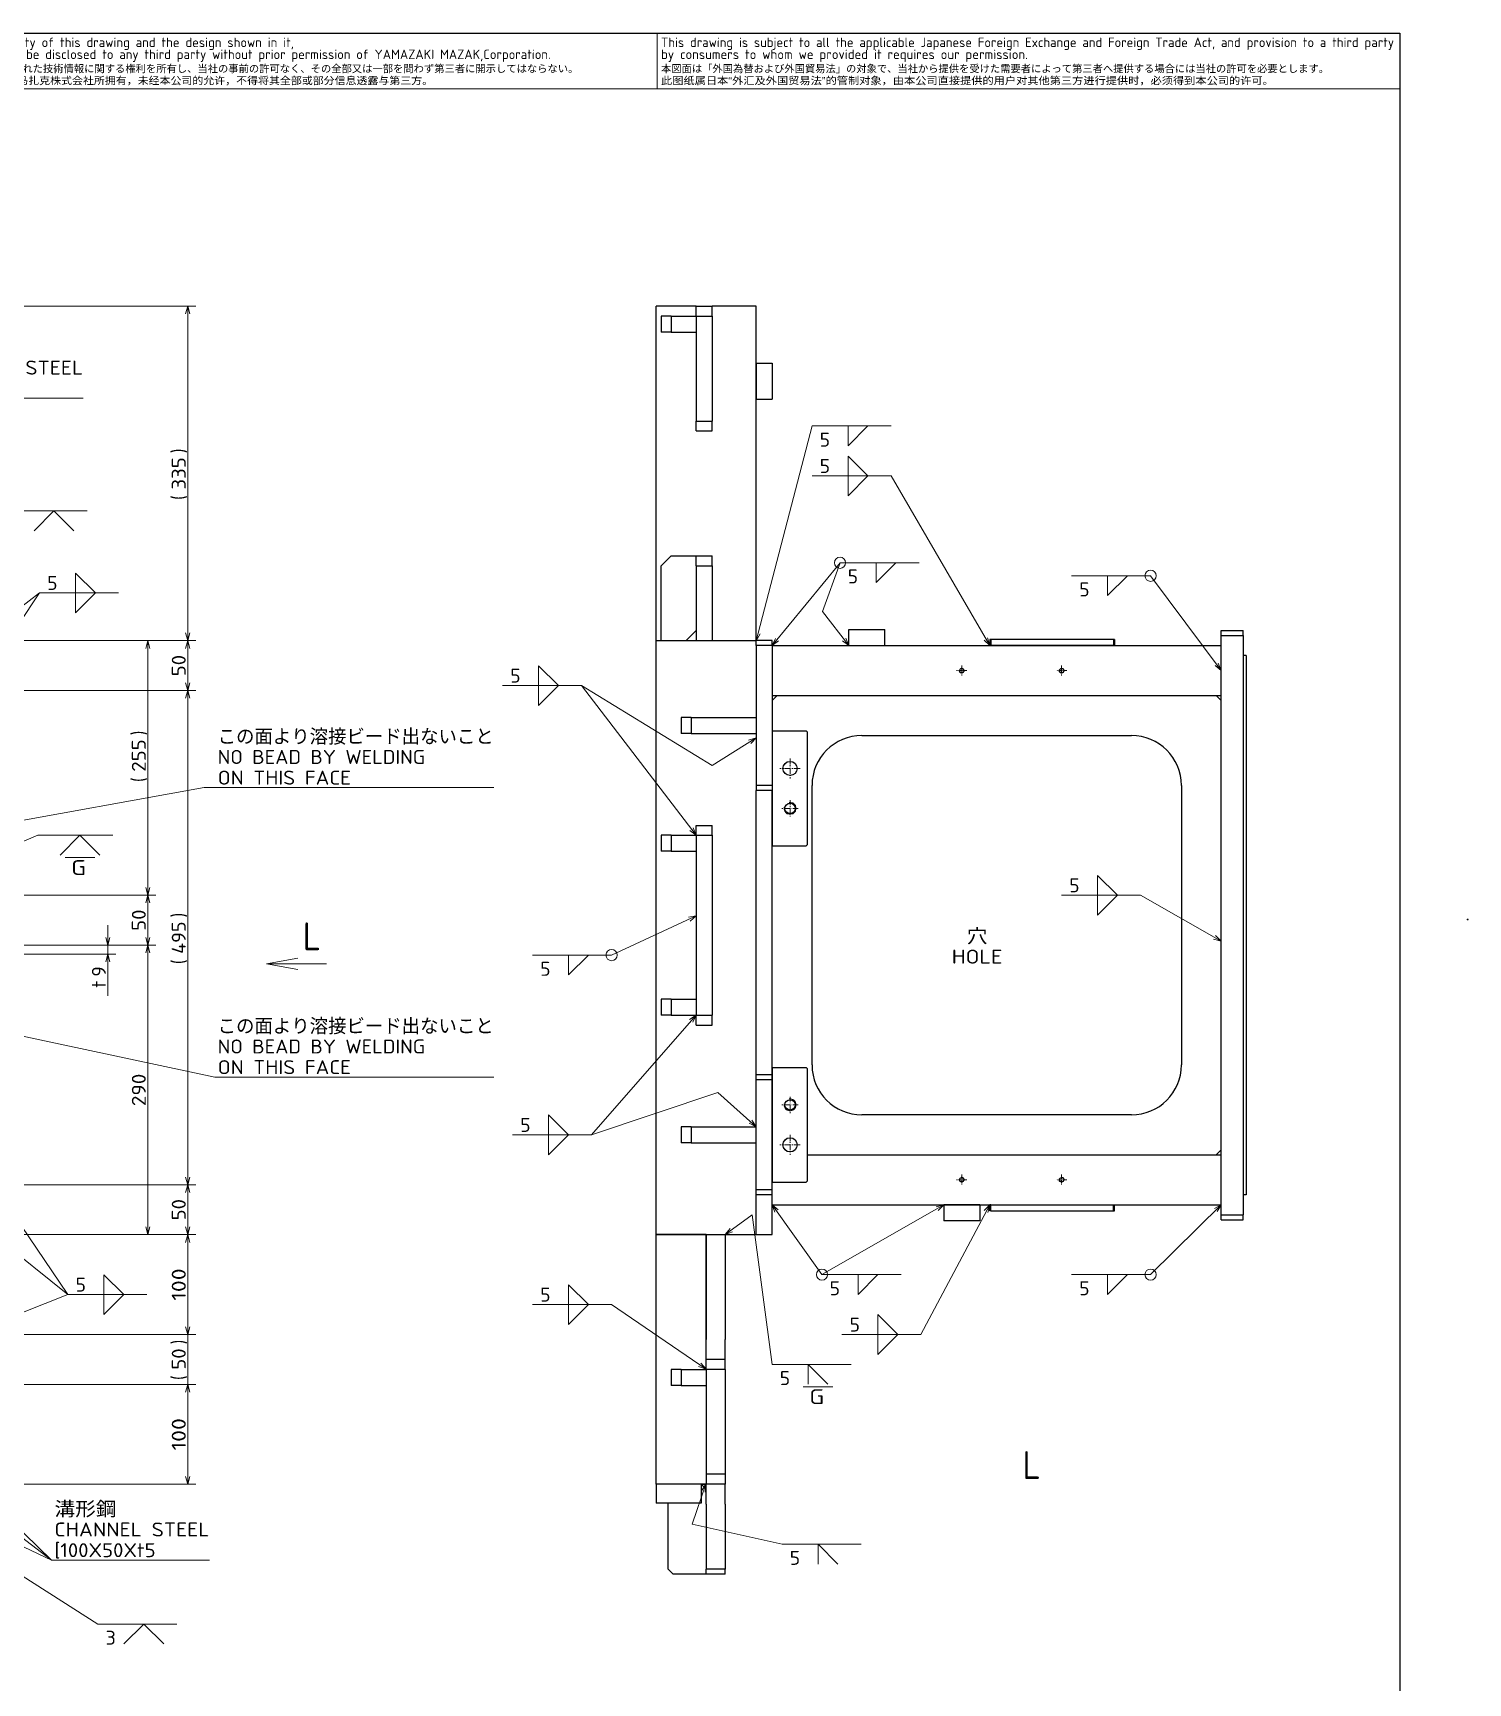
# Model space of a CAD drawing. Extents: x 0 to 1248, y -10 to 833.
# Drawn here: x 821.7 to 1181.1, y 402.8 to 816 of the extents above; entities that cross this region are included whole.
import ezdxf
from ezdxf.enums import TextEntityAlignment as Align

# ---------------------------------------------------------------- set-up
doc = ezdxf.new("R2010")
doc.units = 0
doc.linetypes.add('DASHDOT', pattern=[18.5, 12, -3, 0.5, -3])
doc.layers.get('0').update_dxf_attribs({"lineweight": 13})
doc.styles.get("Standard").update_dxf_attribs({"font": 'isocp.shx'})
doc.dimstyles.get("Standard").update_dxf_attribs({"dimtxt": 2.5, "dimasz": 2.5, "dimexe": 1.25, "dimexo": 0.625, "dimtad": 1, "dimcen": 2.5, "dimadec": 0, "dimazin": 0, "dimtfac": 1, "dimtmove": 0, "dimatfit": 0, "dimfxl": 1, "dimarcsym": 0})

# ---------------------------------------------------------------- blocks, each defined once
blk = doc.blocks.new('*D8')
at = {"color": 7, "lineweight": 13}
for p, q in [((723.704529, 747.589461), (862.454529, 747.589461)), ((860.454529, 663.839461), (860.454529, 747.589461)), ((809.954529, 663.839461), (862.454529, 663.839461))]:
    blk.add_line(p, q, dxfattribs=at)
for points in [[(860.972168, 745.657607), (860.454529, 747.589461), (859.93689, 745.657607)], [(859.93689, 665.771316), (860.454529, 663.839461), (860.972168, 665.771316)]]:
    blk.add_lwpolyline(points, dxfattribs=at)
for s, p in [(')', (859.954529, 710.773856)), ('(', (859.954529, 699.077033))]:
    blk.add_text(s, height=3.5, rotation=90.000003, dxfattribs=at).set_placement(p)
at = {"color": 7, "lineweight": 13, "width": 0.854609}
blk.add_text('335', height=3.5, rotation=90, dxfattribs=at).set_placement((859.954529, 701.655066), (859.954529, 709.773856), align=Align.FIT)
blk = doc.blocks.new('*D9')
at = {"color": 7, "lineweight": 13}
for p, q in [((809.954529, 663.839461), (862.454529, 663.839461)), ((860.454529, 651.339461), (860.454529, 663.839461)), ((772.454529, 651.339461), (862.454529, 651.339461))]:
    blk.add_line(p, q, dxfattribs=at)
for points in [[(860.972168, 661.907607), (860.454529, 663.839461), (859.93689, 661.907607)], [(859.93689, 653.271312), (860.454529, 651.339461), (860.972168, 653.271312)]]:
    blk.add_lwpolyline(points, dxfattribs=at)
at = {"color": 7, "lineweight": 13, "width": 0.868247}
blk.add_text('50', height=3.5, rotation=90, dxfattribs=at).set_placement((859.954529, 654.912368), (859.954529, 660.266555), align=Align.FIT)
blk = doc.blocks.new('*D10')
at = {"color": 7, "lineweight": 13}
for p, q in [((772.454529, 651.339461), (862.454529, 651.339461)), ((860.454529, 527.589461), (860.454529, 651.339461)), ((772.454529, 527.589461), (862.454529, 527.589461))]:
    blk.add_line(p, q, dxfattribs=at)
for points in [[(860.972168, 649.407611), (860.454529, 651.339461), (859.93689, 649.407611)], [(859.93689, 529.521312), (860.454529, 527.589461), (860.972168, 529.521312)]]:
    blk.add_lwpolyline(points, dxfattribs=at)
for s, p in [(')', (859.954529, 594.523854)), ('(', (859.954529, 582.827033))]:
    blk.add_text(s, height=3.5, rotation=90.000003, dxfattribs=at).set_placement(p)
at = {"color": 7, "lineweight": 13, "width": 0.854609}
blk.add_text('495', height=3.5, rotation=90, dxfattribs=at).set_placement((859.954529, 585.405068), (859.954529, 593.523854), align=Align.FIT)
blk = doc.blocks.new('*D11')
at = {"color": 7, "lineweight": 13}
for p, q in [((772.454529, 527.589461), (862.454529, 527.589461)), ((860.454529, 515.089461), (860.454529, 527.589461)), ((784.954529, 515.089461), (862.454529, 515.089461))]:
    blk.add_line(p, q, dxfattribs=at)
for points in [[(860.972168, 525.657607), (860.454529, 527.589461), (859.93689, 525.657607)], [(859.93689, 517.021316), (860.454529, 515.089461), (860.972168, 517.021316)]]:
    blk.add_lwpolyline(points, dxfattribs=at)
at = {"color": 7, "lineweight": 13, "width": 0.868247}
blk.add_text('50', height=3.5, rotation=90, dxfattribs=at).set_placement((859.954529, 518.662368), (859.954529, 524.016555), align=Align.FIT)
blk = doc.blocks.new('*D12')
at = {"color": 7, "lineweight": 13}
for p, q in [((784.954529, 515.089461), (862.454529, 515.089461)), ((860.454529, 490.089461), (860.454529, 515.089461)), ((759.954529, 490.089461), (862.454529, 490.089461))]:
    blk.add_line(p, q, dxfattribs=at)
for points in [[(860.972168, 513.157607), (860.454529, 515.089461), (859.93689, 513.157607)], [(859.93689, 492.021316), (860.454529, 490.089461), (860.972168, 492.021316)]]:
    blk.add_lwpolyline(points, dxfattribs=at)
at = {"color": 7, "lineweight": 13, "width": 0.854609}
blk.add_text('100', height=3.5, rotation=90, dxfattribs=at).set_placement((859.954529, 498.530066), (859.954529, 506.648856), align=Align.FIT)
blk = doc.blocks.new('*D13')
at = {"color": 7, "lineweight": 13}
for p, q in [((860.454529, 472.589461), (860.454529, 495.089461)), ((759.954529, 490.089461), (862.454529, 490.089461)), ((759.954529, 477.589461), (862.454529, 477.589461))]:
    blk.add_line(p, q, dxfattribs=at)
for points in [[(859.93689, 492.021316), (860.454529, 490.089461), (860.972168, 492.021316)], [(860.972168, 475.657607), (860.454529, 477.589461), (859.93689, 475.657607)]]:
    blk.add_lwpolyline(points, dxfattribs=at)
for s, p in [(')', (859.954529, 487.620254)), ('(', (859.954529, 478.688033))]:
    blk.add_text(s, height=3.5, rotation=90.000003, dxfattribs=at).set_placement(p)
at = {"color": 7, "lineweight": 13, "width": 0.868247}
blk.add_text('50', height=3.5, rotation=90, dxfattribs=at).set_placement((859.954529, 481.266067), (859.954529, 486.620254), align=Align.FIT)
blk = doc.blocks.new('*D14')
at = {"color": 7, "lineweight": 13}
for p, q in [((759.954529, 477.589461), (862.454529, 477.589461)), ((860.454529, 452.589461), (860.454529, 477.589461)), ((784.954529, 452.589461), (862.454529, 452.589461))]:
    blk.add_line(p, q, dxfattribs=at)
for points in [[(860.972168, 475.657607), (860.454529, 477.589461), (859.93689, 475.657607)], [(859.93689, 454.521316), (860.454529, 452.589461), (860.972168, 454.521316)]]:
    blk.add_lwpolyline(points, dxfattribs=at)
at = {"color": 7, "lineweight": 13, "width": 0.854609}
blk.add_text('100', height=3.5, rotation=90, dxfattribs=at).set_placement((859.954529, 461.030074), (859.954529, 469.148856), align=Align.FIT)
blk = doc.blocks.new('*D18')
at = {"color": 7, "lineweight": 13}
for p, q in [((784.954529, 663.839461), (852.454529, 663.839461)), ((850.454529, 600.089461), (850.454529, 663.839461)), ((772.454529, 600.089461), (852.454529, 600.089461))]:
    blk.add_line(p, q, dxfattribs=at)
for points in [[(850.972168, 661.907607), (850.454529, 663.839461), (849.93689, 661.907607)], [(849.93689, 602.021313), (850.454529, 600.089461), (850.972168, 602.021313)]]:
    blk.add_lwpolyline(points, dxfattribs=at)
for s, p in [(')', (849.954529, 640.130179)), ('(', (849.954529, 628.433356))]:
    blk.add_text(s, height=3.5, rotation=90.000003, dxfattribs=at).set_placement(p)
at = {"color": 7, "lineweight": 13, "width": 0.854609}
blk.add_text('255', height=3.5, rotation=90, dxfattribs=at).set_placement((849.954529, 631.01139), (849.954529, 639.130179), align=Align.FIT)
blk = doc.blocks.new('*D19')
at = {"color": 7, "lineweight": 13}
for p, q in [((772.454529, 600.089461), (852.454529, 600.089461)), ((850.454529, 587.589461), (850.454529, 600.089461)), ((772.454529, 587.589461), (852.454529, 587.589461))]:
    blk.add_line(p, q, dxfattribs=at)
for points in [[(850.972168, 598.157609), (850.454529, 600.089461), (849.93689, 598.157609)], [(849.93689, 589.521313), (850.454529, 587.589461), (850.972168, 589.521313)]]:
    blk.add_lwpolyline(points, dxfattribs=at)
at = {"color": 7, "lineweight": 13, "width": 0.868247}
blk.add_text('50', height=3.5, rotation=90, dxfattribs=at).set_placement((849.954529, 591.162366), (849.954529, 596.516557), align=Align.FIT)
blk = doc.blocks.new('*D20')
at = {"color": 7, "lineweight": 13}
for p, q in [((772.454529, 587.589461), (852.454529, 587.589461)), ((850.454529, 515.089461), (850.454529, 587.589461)), ((784.954529, 515.089461), (852.454529, 515.089461))]:
    blk.add_line(p, q, dxfattribs=at)
for points in [[(850.972168, 585.657609), (850.454529, 587.589461), (849.93689, 585.657609)], [(849.93689, 517.021316), (850.454529, 515.089461), (850.972168, 517.021316)]]:
    blk.add_lwpolyline(points, dxfattribs=at)
at = {"color": 7, "lineweight": 13, "width": 0.854609}
blk.add_text('290', height=3.5, rotation=90, dxfattribs=at).set_placement((849.954529, 547.280066), (849.954529, 555.398856), align=Align.FIT)
blk = doc.blocks.new('*D21')
at = {"color": 7, "lineweight": 13}
for p, q in [((840.454529, 574.885598), (840.454529, 592.589461)), ((772.454529, 587.589461), (842.454529, 587.589461)), ((772.454529, 585.339461), (842.454529, 585.339461))]:
    blk.add_line(p, q, dxfattribs=at)
for points in [[(839.93689, 589.521313), (840.454529, 587.589461), (840.972168, 589.521313)], [(840.972168, 583.40761), (840.454529, 585.339461), (839.93689, 583.40761)]]:
    blk.add_lwpolyline(points, dxfattribs=at)
for s, width, p, p2 in [('t', 1.092485, (839.954529, 576.885598), (839.954529, 578.706407)), ('9', 0.971098, (839.954529, 579.706407), (839.954529, 582.296002))]:
    blk.add_text(s, height=3.5, rotation=90, dxfattribs=dict(at, width=width)).set_placement(p, p2, align=Align.FIT)

msp = doc.modelspace()

# ---------------------------------------------------------------- linework, layer by layer
at = {"color": 7, "lineweight": 25}
for p, q in [((40, 816), (1164, 816)), ((1164, 816), (1164, 25)), ((987.8089, 747.5895), (977.8089, 747.5895)), ((977.8089, 663.8395), (977.8089, 747.5895)), ((979.0589, 745.0895), (979.0589, 741.0895)), ((981.5589, 745.0895), (979.0589, 745.0895)), ((981.5589, 745.0895), (987.8089, 745.0895)), ((981.5589, 745.0895), (981.5589, 741.0895)), ((987.8089, 747.5895), (991.8089, 747.5895)), ((987.8089, 745.0895), (987.8089, 747.5895)), ((987.8089, 745.0895), (987.8089, 741.0895)), ((987.8089, 745.0895), (991.8089, 745.0895)), ((987.8089, 745.0895), (987.8089, 718.8395)), ((1002.8089, 747.5895), (991.8089, 747.5895)), ((991.8089, 745.0895), (991.8089, 747.5895)), ((991.8089, 745.0895), (991.8089, 718.8395)), ((1002.8089, 663.8395), (1002.8089, 747.5895)), ((1002.8089, 733.3395), (1002.8089, 747.5895)), ((981.5589, 741.0895), (979.0589, 741.0895)), ((981.5589, 741.0895), (987.8089, 741.0895)), ((1002.8089, 733.3395), (1006.8089, 733.3395)), ((1002.8089, 733.3395), (1002.8089, 724.3395)), ((1006.8089, 733.3395), (1006.8089, 724.3395)), ((1002.8089, 663.8395), (1002.8089, 724.3395)), ((1002.8089, 724.3395), (1006.8089, 724.3395)), ((987.8089, 718.8395), (991.8089, 718.8395)), ((987.8089, 716.3395), (987.8089, 718.8395)), ((987.8089, 716.3395), (991.8089, 716.3395)), ((991.8089, 716.3395), (991.8089, 718.8395)), ((981.5589, 685.0895), (979.0589, 682.5895)), ((979.0589, 663.8395), (979.0589, 682.5895)), ((981.5589, 685.0895), (987.8089, 685.0895)), ((987.8089, 685.0895), (991.8089, 685.0895)), ((987.8089, 682.5895), (987.8089, 685.0895)), ((987.8089, 682.5895), (987.8089, 663.8395)), ((987.8089, 682.5895), (991.8089, 682.5895)), ((991.8089, 682.5895), (991.8089, 685.0895)), ((991.8089, 682.5895), (991.8089, 663.8395)), ((987.8089, 666.3395), (985.3089, 663.8395)), ((1026.0589, 666.5895), (1035.0589, 666.5895)), ((1026.0589, 662.5895), (1026.0589, 666.5895)), ((1035.0589, 662.5895), (1035.0589, 666.5895)), ((1119.3089, 666.3395), (1124.8089, 666.3395)), ((1119.3089, 665.0895), (1119.3089, 666.3395)), ((1124.8089, 665.0895), (1124.8089, 666.3395)), ((977.8089, 663.8395), (1002.8089, 663.8395)), ((977.8089, 663.8395), (1002.8089, 663.8395)), ((977.8089, 515.0895), (977.8089, 663.8395)), ((1006.8089, 663.8395), (1002.8089, 663.8395)), ((1002.8089, 662.5895), (1002.8089, 663.8395)), ((1006.8089, 662.5895), (1002.8089, 662.5895)), ((1002.8089, 662.5895), (1002.8089, 627.5895)), ((1006.8089, 662.5895), (1006.8089, 663.8395)), ((1006.8089, 662.5895), (1006.8089, 627.5895)), ((1006.8089, 662.5895), (1119.3089, 662.5895)), ((1061.5589, 664.0895), (1061.3089, 664.0895)), ((1061.3089, 664.0895), (1061.3089, 662.5895)), ((1061.5589, 662.5895), (1061.3089, 662.5895)), ((1061.5589, 664.0895), (1061.5589, 662.5895)), ((1092.3089, 664.0895), (1061.5589, 664.0895)), ((1092.3089, 662.5895), (1061.5589, 662.5895)), ((1092.5589, 664.0895), (1092.3089, 664.0895)), ((1092.3089, 664.0895), (1092.3089, 662.5895)), ((1092.5589, 662.5895), (1092.3089, 662.5895)), ((1092.5589, 664.0895), (1092.5589, 662.5895)), ((1119.3089, 665.0895), (1124.8089, 665.0895)), ((1119.3089, 520.0895), (1119.3089, 665.0895)), ((1124.8089, 665.0895), (1124.8089, 520.0895)), ((1125.5589, 660.0895), (1124.8089, 660.0895)), ((1125.5589, 660.0895), (1125.5589, 525.0895)), ((1006.8089, 650.0895), (1119.3089, 650.0895)), ((1006.8089, 648.8395), (1008.0589, 650.0895)), ((1008.0589, 650.0895), (1118.0589, 650.0895)), ((1118.0589, 650.0895), (1119.3089, 648.8395)), ((984.0589, 644.5895), (984.0589, 640.5895)), ((986.5589, 644.5895), (984.0589, 644.5895)), ((986.5589, 644.5895), (1002.8089, 644.5895)), ((986.5589, 644.5895), (986.5589, 640.5895)), ((986.5589, 640.5895), (984.0589, 640.5895)), ((986.5589, 640.5895), (1002.8089, 640.5895)), ((1006.8089, 641.2145), (1006.8089, 612.4645)), ((1006.8089, 641.2145), (1015.3089, 641.2145)), ((1015.3089, 641.2145), (1015.5589, 640.9645)), ((1015.5589, 640.9645), (1015.5589, 612.7145)), ((1029.3089, 640.0895), (1096.8089, 640.0895)), ((1006.8089, 627.5895), (1002.8089, 627.5895)), ((1002.8089, 627.5895), (1002.8089, 626.3395)), ((1002.8089, 621.3395), (1002.8089, 626.3395)), ((1006.8089, 626.3395), (1002.8089, 626.3395)), ((1006.8089, 627.5895), (1006.8089, 626.3395)), ((1006.8089, 621.3395), (1006.8089, 626.3395)), ((1016.8089, 557.5895), (1016.8089, 627.5895)), ((1109.3089, 627.5895), (1109.3089, 557.5895)), ((1002.8089, 560.0895), (1002.8089, 621.3395)), ((1002.8089, 560.0895), (1002.8089, 621.3395)), ((1006.8089, 560.0895), (1006.8089, 621.3395)), ((987.8089, 617.5895), (991.8089, 617.5895)), ((987.8089, 615.0895), (987.8089, 617.5895)), ((991.8089, 615.0895), (991.8089, 617.5895)), ((979.0589, 615.0895), (979.0589, 611.0895)), ((981.5589, 615.0895), (979.0589, 615.0895)), ((981.5589, 615.0895), (987.8089, 615.0895)), ((981.5589, 615.0895), (981.5589, 611.0895)), ((987.8089, 615.0895), (987.8089, 611.0895)), ((987.8089, 615.0895), (991.8089, 615.0895)), ((987.8089, 615.0895), (987.8089, 570.0895)), ((991.8089, 615.0895), (991.8089, 570.0895)), ((1006.8089, 612.4645), (1015.3089, 612.4645)), ((1015.5589, 612.7145), (1015.3089, 612.4645)), ((981.5589, 611.0895), (979.0589, 611.0895)), ((981.5589, 611.0895), (987.8089, 611.0895)), ((979.0589, 574.0895), (979.0589, 570.0895)), ((981.5589, 574.0895), (979.0589, 574.0895)), ((981.5589, 574.0895), (987.8089, 574.0895)), ((981.5589, 574.0895), (981.5589, 570.0895)), ((987.8089, 574.0895), (987.8089, 570.0895)), ((981.5589, 570.0895), (979.0589, 570.0895)), ((981.5589, 570.0895), (987.8089, 570.0895)), ((987.8089, 570.0895), (991.8089, 570.0895)), ((987.8089, 567.5895), (987.8089, 570.0895)), ((987.8089, 567.5895), (991.8089, 567.5895)), ((991.8089, 567.5895), (991.8089, 570.0895)), ((1002.8089, 555.0895), (1002.8089, 560.0895)), ((1006.8089, 555.0895), (1006.8089, 560.0895)), ((1006.8089, 555.0895), (1002.8089, 555.0895)), ((1002.8089, 553.8395), (1002.8089, 555.0895)), ((1006.8089, 553.8395), (1002.8089, 553.8395)), ((1002.8089, 526.3395), (1002.8089, 553.8395)), ((1006.8089, 556.9645), (1006.8089, 528.2145)), ((1006.8089, 556.9645), (1015.3089, 556.9645)), ((1006.8089, 553.8395), (1006.8089, 555.0895)), ((1006.8089, 526.3395), (1006.8089, 553.8395)), ((1015.3089, 556.9645), (1015.5589, 556.7145)), ((1015.5589, 556.7145), (1015.5589, 528.4645)), ((984.0589, 542.0895), (984.0589, 538.0895)), ((986.5589, 542.0895), (984.0589, 542.0895)), ((986.5589, 542.0895), (1002.8089, 542.0895)), ((986.5589, 542.0895), (986.5589, 538.0895)), ((1096.8089, 545.0895), (1029.3089, 545.0895)), ((986.5589, 538.0895), (984.0589, 538.0895)), ((986.5589, 538.0895), (1002.8089, 538.0895)), ((1015.5589, 535.0895), (1119.3089, 535.0895)), ((1119.3089, 536.3395), (1118.0589, 535.0895)), ((1006.8089, 526.3395), (1002.8089, 526.3395)), ((1002.8089, 525.0895), (1002.8089, 526.3395)), ((1002.8089, 520.0895), (1002.8089, 525.0895)), ((1006.8089, 525.0895), (1002.8089, 525.0895)), ((1006.8089, 528.2145), (1015.3089, 528.2145)), ((1006.8089, 525.0895), (1006.8089, 526.3395)), ((1006.8089, 520.0895), (1006.8089, 525.0895)), ((1015.5589, 528.4645), (1015.3089, 528.2145)), ((1125.5589, 525.0895), (1124.8089, 525.0895)), ((1006.8089, 522.5895), (1061.3089, 522.5895)), ((1049.8089, 522.5895), (1049.8089, 518.5895)), ((1058.8089, 522.5895), (1049.8089, 522.5895)), ((1058.8089, 522.5895), (1058.8089, 518.5895)), ((1061.3089, 521.0895), (1061.3089, 522.5895)), ((1061.5589, 522.5895), (1061.3089, 522.5895)), ((1061.5589, 521.0895), (1061.3089, 521.0895)), ((1061.5589, 521.0895), (1061.5589, 522.5895)), ((1061.5589, 522.5895), (1092.3089, 522.5895)), ((1061.5589, 521.0895), (1092.3089, 521.0895)), ((1092.3089, 521.0895), (1092.3089, 522.5895)), ((1092.3089, 522.5895), (1092.5589, 522.5895)), ((1092.3089, 521.0895), (1092.5589, 521.0895)), ((1092.5589, 522.5895), (1119.3089, 522.5895)), ((1092.5589, 521.0895), (1092.5589, 522.5895)), ((1002.8089, 515.0895), (1002.8089, 520.0895)), ((1002.8089, 515.0895), (1002.8089, 520.0895)), ((1006.8089, 515.0895), (1006.8089, 520.0895)), ((1058.8089, 518.5895), (1049.8089, 518.5895)), ((1119.3089, 520.0895), (1124.8089, 520.0895)), ((1119.3089, 518.8395), (1119.3089, 520.0895)), ((1119.3089, 518.8395), (1124.8089, 518.8395)), ((1124.8089, 518.8395), (1124.8089, 520.0895)), ((977.8089, 515.0895), (1002.8089, 515.0895)), ((977.8089, 515.0895), (1002.8089, 515.0895)), ((977.8089, 452.5895), (977.8089, 515.0895)), ((990.3089, 515.0895), (977.8089, 515.0895)), ((990.3089, 515.0895), (977.8089, 515.0895)), ((990.3089, 515.0895), (995.0589, 515.0895)), ((990.3089, 515.0895), (990.3089, 488.8395)), ((990.3089, 488.8395), (990.3089, 515.0895)), ((995.0589, 515.0895), (1002.8089, 515.0895)), ((995.0589, 515.0895), (995.0589, 488.8395)), ((1002.8089, 515.0895), (1006.8089, 515.0895)), ((990.3089, 483.8395), (990.3089, 488.8395)), ((995.0589, 483.8395), (995.0589, 488.8395)), ((995.0589, 483.8395), (990.3089, 483.8395)), ((990.3089, 481.3395), (990.3089, 483.8395)), ((995.0589, 481.3395), (995.0589, 483.8395)), ((981.5589, 481.3395), (981.5589, 477.3395)), ((984.0589, 481.3395), (981.5589, 481.3395)), ((984.0589, 481.3395), (990.3089, 481.3395)), ((984.0589, 481.3395), (984.0589, 477.3395)), ((990.3089, 481.3395), (990.3089, 455.0895)), ((995.0589, 481.3395), (990.3089, 481.3395)), ((990.3089, 481.3395), (990.3089, 477.3395)), ((995.0589, 481.3395), (995.0589, 455.0895)), ((984.0589, 477.3395), (981.5589, 477.3395)), ((984.0589, 477.3395), (990.3089, 477.3395)), ((990.3089, 455.0895), (990.3089, 452.5895)), ((995.0589, 455.0895), (990.3089, 455.0895)), ((995.0589, 455.0895), (995.0589, 452.5895)), ((990.3089, 452.5895), (977.8089, 452.5895)), ((990.3089, 452.5895), (977.8089, 452.5895)), ((989.0589, 452.5895), (977.8089, 452.5895)), ((977.8089, 452.5895), (977.8089, 447.8395)), ((990.3089, 452.5895), (989.0587, 452.5895)), ((989.0589, 452.5895), (990.3089, 452.5895)), ((989.0589, 452.5895), (990.3089, 451.3395)), ((989.0589, 452.5895), (989.0589, 447.8395)), ((990.3089, 447.5895), (990.3089, 452.5895)), ((995.0589, 452.5895), (990.3089, 452.5895)), ((995.0589, 447.5895), (995.0589, 452.5895)), ((989.0589, 447.8395), (977.8089, 447.8395)), ((980.8089, 431.3395), (980.8089, 447.8395)), ((990.3089, 447.5895), (990.3089, 431.3395)), ((995.0589, 447.5895), (995.0589, 431.3395)), ((980.8089, 431.3395), (982.0589, 430.0895)), ((990.3089, 430.0895), (982.0589, 430.0895)), ((995.0589, 431.3395), (990.3089, 431.3395)), ((990.3089, 430.0895), (990.3089, 431.3395)), ((995.0589, 430.0895), (990.3089, 430.0895)), ((995.0589, 430.0895), (995.0589, 431.3395))]:
    msp.add_line(p, q, dxfattribs=at)
at = {"color": 7, "lineweight": 13}
for p, q in [((978, 802), (978, 816)), ((1164, 802), (751, 802)), ((1002.8063, 663.8321), (1016.8089, 717.5895)), ((1016.8089, 717.5895), (1036.6021, 717.5895)), ((1016.8089, 705.0895), (1036.6021, 705.0895)), ((1061.3089, 662.5895), (1036.6021, 705.0895)), ((815.4545, 696.3395), (835.2477, 696.3395)), ((1006.8089, 662.5895), (1023.822, 683.339)), ((1023.822, 683.339), (1043.6152, 683.339)), ((991.8089, 677.5895), (991.8089, 679.8395)), ((1081.8089, 680.0895), (1101.6022, 680.0895)), ((1119.3089, 656.3395), (1101.6022, 680.0895)), ((782.9545, 644.5895), (823.3387, 675.7966)), ((782.9545, 615.0895), (823.3387, 675.7966)), ((823.3387, 675.7966), (843.1319, 675.7966)), ((991.8089, 677.5895), (991.8089, 672.5895)), ((991.8089, 672.5895), (991.8089, 677.5895)), ((991.8089, 670.3395), (991.8089, 672.5895)), ((939.3089, 652.5895), (959.1021, 652.5895)), ((987.8089, 615.0895), (959.1021, 652.5895)), ((770.4545, 592.8134), (822.9545, 615.0895)), ((822.9545, 615.0895), (841.7362, 615.0895)), ((1079.3089, 600.0895), (1099.1021, 600.0895)), ((1119.3089, 588.5586), (1099.1021, 600.0895)), ((987.8089, 594.9038), (966.6021, 585.0895)), ((880.1797, 582.9144), (880.1797, 582.9134)), ((880.1797, 582.9139), (895.1797, 582.9139)), ((946.8089, 585.0895), (966.6021, 585.0895)), ((782.9545, 570.0895), (830.4545, 500.0895)), ((987.8089, 570.0895), (961.6021, 540.0895)), ((782.9545, 538.0895), (830.4545, 500.0895)), ((941.8089, 540.0895), (961.6021, 540.0895)), ((1006.8089, 522.5895), (1019.3089, 505.0895)), ((1049.8154, 522.5895), (1019.3089, 505.0895)), ((1061.3089, 522.5895), (1044.1021, 490.0895)), ((1119.3089, 522.5895), (1101.6022, 505.0895)), ((1019.3089, 505.0895), (1039.1021, 505.0895)), ((1081.8089, 505.0895), (1101.6022, 505.0895)), ((782.9545, 481.3545), (830.4545, 500.0895)), ((830.4545, 500.0895), (850.2477, 500.0895)), ((946.8089, 497.5895), (966.6021, 497.5895)), ((990.2971, 481.375), (966.6021, 497.5895)), ((1024.3089, 490.0895), (1044.1021, 490.0895)), ((1006.8089, 482.5895), (1026.6021, 482.5895)), ((782.9545, 452.5895), (837.9545, 417.5895)), ((1009.3089, 437.5895), (1029.1021, 437.5895)), ((837.9545, 417.5895), (857.7477, 417.5895))]:
    msp.add_line(p, q, dxfattribs=at)
at = {"color": 7, "linetype": 'DASHDOT', "lineweight": 13, "ltscale": 0.064375}
for p, q in [((1054.3089, 657.627), (1054.3089, 655.052)), ((1079.3089, 657.627), (1079.3089, 655.052)), ((1055.5964, 656.3395), (1053.0214, 656.3395)), ((1080.5964, 656.3395), (1078.0214, 656.3395)), ((1054.3089, 530.127), (1054.3089, 527.552)), ((1079.3089, 530.127), (1079.3089, 527.552)), ((1055.5964, 528.8395), (1053.0214, 528.8395)), ((1080.5964, 528.8395), (1078.0214, 528.8395))]:
    msp.add_line(p, q, dxfattribs=at)
at = {"color": 7, "linetype": 'DASHDOT', "lineweight": 13, "ltscale": 0.12625}
for p, q in [((1011.3089, 634.3645), (1011.3089, 629.3145)), ((1013.8339, 631.8395), (1008.7839, 631.8395)), ((1013.8339, 537.5895), (1008.7839, 537.5895)), ((1011.3089, 540.1145), (1011.3089, 535.0645))]:
    msp.add_line(p, q, dxfattribs=at)
at = {"color": 7, "linetype": 'DASHDOT', "lineweight": 13, "ltscale": 0.101875}
for p, q in [((1013.3464, 621.8395), (1009.2714, 621.8395)), ((1011.3089, 623.877), (1011.3089, 619.802)), ((1011.3089, 549.627), (1011.3089, 545.552)), ((1013.3464, 547.5895), (1009.2714, 547.5895))]:
    msp.add_line(p, q, dxfattribs=at)
at = {"color": 7, "lineweight": 13}
for points in [[(670.4545, 702.5895), (794.7045, 724.5519), (834.258, 724.5519)], [(672.9545, 612.5895), (710.4545, 632.5895), (794.7045, 724.5519), (834.258, 724.5519)], [(700.4545, 595.0895), (794.7045, 724.5519), (834.258, 724.5519)], [(758.532, 655.4618), (794.7045, 724.5519), (834.258, 724.5519)], [(772.9545, 635.0895), (762.9545, 640.0895), (794.7045, 724.5519), (834.258, 724.5519)], [(821.989, 691.3674), (826.961, 696.3395), (831.9331, 691.3674)], [(1026.0589, 662.5895), (1019.4458, 671.1778), (1023.822, 683.339)], [(1002.7923, 665.832), (1002.8063, 663.8321), (1003.7941, 665.5711)], [(1007.6335, 664.4116), (1006.8089, 662.5895), (1008.4341, 663.7551)], [(1024.4702, 663.8043), (1026.0589, 662.5895), (1025.2905, 664.4359)], [(1059.8905, 663.9995), (1061.3089, 662.5895), (1060.7855, 664.5198)], [(1117.7393, 657.5788), (1119.3089, 656.3395), (1118.5692, 658.1976)], [(1002.8089, 639.5257), (991.8089, 632.5895), (959.1021, 652.5895)], [(1001.4509, 638.0574), (1002.8089, 639.5257), (1000.8987, 638.9331)], [(768.9545, 604.9101), (757.4538, 607.7112), (864.5492, 627.0519), (937.0846, 627.0519)], [(986.2236, 616.3088), (987.8089, 615.0895), (987.0457, 616.9381)], [(828.4774, 610.1174), (833.4495, 615.0895), (838.4215, 610.1174)], [(829.7205, 609.4959), (833.4495, 609.4959), (837.1785, 609.4959)], [(986.2731, 593.6226), (987.8089, 594.9038), (985.8383, 594.5622)], [(1117.3745, 589.0665), (1119.3089, 588.5586), (1117.8876, 589.9657)], [(761.9833, 583.8395), (757.1865, 577.9891), (867.2045, 554.5519), (937.0846, 554.5519)], [(888.0582, 584.303), (880.1797, 582.9139), (888.0582, 581.5247)], [(986.9278, 568.294), (987.8089, 570.0895), (986.1482, 568.9751)], [(1002.8089, 542.0895), (993.2418, 550.7085), (961.6021, 540.0895)], [(1001.0272, 542.9979), (1002.8089, 542.0895), (1001.7201, 543.7671)], [(1008.353, 521.3183), (1006.8089, 522.5895), (1007.5106, 520.7166)], [(1048.3972, 521.1792), (1049.8154, 522.5895), (1047.8821, 522.0772)], [(1060.8625, 520.6399), (1061.3089, 522.5895), (1059.9475, 521.1243)], [(1118.2988, 520.8633), (1119.3089, 522.5895), (1117.5711, 521.5997)], [(995.0589, 515.0895), (1001.8089, 520.0895), (1006.8089, 482.5895)], [(996.3032, 516.6553), (995.0589, 515.0895), (996.9194, 515.8234)], [(755.4545, 502.5895), (826.3364, 433.6), (865.8898, 433.6)], [(988.4105, 482.0388), (990.2971, 481.375), (988.9951, 482.8932)], [(1015.8294, 477.6174), (1015.8294, 482.5895), (1020.8015, 477.6174)], [(1014.5864, 476.9959), (1018.3154, 476.9959), (1022.0445, 476.9959)], [(775.4545, 472.5895), (826.3364, 433.6), (865.8898, 433.6)], [(770.4545, 460.0895), (826.3364, 433.6), (865.8898, 433.6)], [(990.216, 452.5895), (986.8089, 442.5895), (1009.3089, 437.5895)], [(990.083, 450.5939), (990.216, 452.5895), (989.103, 450.9278)], [(1018.3294, 432.6174), (1018.3294, 437.5895), (1023.3015, 432.6174)], [(844.489, 412.6174), (849.461, 417.5895), (854.4331, 412.6174)]]:
    msp.add_lwpolyline(points, dxfattribs=at)
for points in [[(1025.8294, 717.5895), (1030.8015, 717.5895), (1025.8294, 712.6174)], [(1025.8294, 705.0895), (1030.8015, 705.0895), (1025.8294, 710.0615)], [(1025.8294, 705.0895), (1030.8015, 705.0895), (1025.8294, 700.1174)], [(1032.8425, 683.339), (1037.8145, 683.339), (1032.8425, 678.367)], [(832.3592, 675.7966), (837.3312, 675.7966), (832.3592, 680.7686)], [(1090.8294, 680.0895), (1095.8015, 680.0895), (1090.8294, 675.1174)], [(832.3592, 675.7966), (837.3312, 675.7966), (832.3592, 670.8246)], [(948.3294, 652.5895), (953.3015, 652.5895), (948.3294, 657.5615)], [(948.3294, 652.5895), (953.3015, 652.5895), (948.3294, 647.6174)], [(1088.3294, 600.0895), (1093.3015, 600.0895), (1088.3294, 605.0615)], [(1088.3294, 600.0895), (1093.3015, 600.0895), (1088.3294, 595.1174)], [(955.8294, 585.0895), (960.8015, 585.0895), (955.8294, 580.1174)], [(950.8294, 540.0895), (955.8015, 540.0895), (950.8294, 545.0615)], [(950.8294, 540.0895), (955.8015, 540.0895), (950.8294, 535.1174)], [(839.475, 500.0895), (844.447, 500.0895), (839.475, 505.0615)], [(1028.3294, 505.0895), (1033.3015, 505.0895), (1028.3294, 500.1174)], [(1090.8294, 505.0895), (1095.8015, 505.0895), (1090.8294, 500.1174)], [(839.475, 500.0895), (844.447, 500.0895), (839.475, 495.1174)], [(955.8294, 497.5895), (960.8015, 497.5895), (955.8294, 502.5615)], [(955.8294, 497.5895), (960.8015, 497.5895), (955.8294, 492.6174)], [(1033.3294, 490.0895), (1038.3015, 490.0895), (1033.3294, 495.0615)], [(1033.3294, 490.0895), (1038.3015, 490.0895), (1033.3294, 485.1174)]]:
    msp.add_lwpolyline(points, close=True, dxfattribs=at)
for centre, radius in [((1023.822, 683.339), 1.4), ((1101.6022, 680.0895), 1.4), ((1181, 594), 0.1), ((966.6021, 585.0895), 1.4), ((1019.3089, 505.0895), 1.4), ((1101.6022, 505.0895), 1.4)]:
    msp.add_circle(centre, radius, dxfattribs=at)
at = {"color": 7, "lineweight": 25}
for centre, radius in [((1054.3089, 656.3395), 0.5375), ((1079.3089, 656.3395), 0.5375), ((1011.3089, 631.8395), 1.775), ((1011.3089, 621.8395), 1.2875), ((1011.3089, 547.5895), 1.2875), ((1011.3089, 537.5895), 1.775), ((1054.3089, 528.8395), 0.5375), ((1079.3089, 528.8395), 0.5375)]:
    msp.add_circle(centre, radius, dxfattribs=at)
at = {"color": 7, "lineweight": 13}
for centre, radius in [((1054.3089, 656.3395), 0.625), ((1079.3089, 656.3395), 0.625), ((1011.3089, 621.8395), 1.5), ((1011.3089, 547.5895), 1.5), ((1054.3089, 528.8395), 0.625), ((1079.3089, 528.8395), 0.625)]:
    msp.add_arc(centre, radius, 169.999993, 100.000014, dxfattribs=at)
at = {"color": 7, "lineweight": 25}
for centre, start, end in [((1029.3089, 627.5895), 90, 180), ((1096.8089, 627.5895), 0, 90), ((1029.3089, 557.5895), 180, 270), ((1096.8089, 557.5895), 270, 0)]:
    msp.add_arc(centre, 12.5, start, end, dxfattribs=at)

# ---------------------------------------------------------------- texts
at = {"color": 7, "lineweight": 13}
for s, height, width, p, p2 in [('YAMAZAKI MAZAK Corporation has the property of this drawing and the design shown in it,', 2.381, 0.786253, (752, 812.4722), (887.0564, 812.4722)), ('This drawing is subject to all the applicable Japanese Foreign Exchange and Foreign Trade Act, and provision to a third party', 2.381, 0.763406, (979, 812.4722), (1162.5847, 812.4722)), ('any part of this drawing and design shall not be disclosed to any third party without prior permission of YAMAZAKI MAZAK,Corporation.', 2.381, 0.777663, (752, 809.4722), (951.3572, 809.4722)), ('by consumers to whom we provided it requires our permission.', 2.381, 0.767176, (979, 809.4722), (1070.8542, 809.4722)), ('ヤマザキマザック株式会社はこの図面および図面に開示された技術情報に関する権利を所有し、当社の事前の許可なく、その全部又は一部を問わず第三者に開示してはならない。', 1.852, 1.627788, (752, 806.1448), (958.2891, 806.1448)), ('本図面は「外国為替および外国貿易法」の対象で、当社から提供を受けた需要者によって第三者へ提供する場合には当社の許可を必要とします。', 1.852, 1.625466, (979, 806.1448), (1146.2902, 806.1448)), ('此图纸以及图纸中所示的相关技术信息的所有权归山崎马扎克株式会社所拥有，未经本公司的允许，不得将其全部或部分信息透露与第三方。', 1.852, 1.731049, (752, 803.1448), (921.9128, 803.1448)), ('此图纸属日本“外汇及外国贸易法”的管制对象，由本公司直接提供的用户对其他第三方进行提供时，必须得到本公司的许可。', 1.852, 1.73155, (979, 803.1448), (1132.4697, 803.1448)), ('CHANNEL STEEL', 3.5, 0.923892, (795.4545, 730.4594), (834.258, 730.4594)), ('5', 3.5, 0.913975, (1018.7339, 712.4103), (1021.3235, 712.4103)), ('5', 3.5, 0.913975, (1018.7339, 705.8178), (1021.3235, 705.8178)), ('5', 3.5, 0.913976, (825.2637, 676.5249), (827.8533, 676.5249)), ('5', 3.5, 0.913975, (1025.747, 678.1598), (1028.3366, 678.1598)), ('5', 3.5, 0.913974, (1083.7339, 674.9103), (1086.3235, 674.9103)), ('5', 3.5, 0.913975, (941.2339, 653.3178), (943.8235, 653.3178)), ('この面より溶接ビード出ないこと', 3.5, 1.553485, (867.9545, 638.1386), (937.0846, 638.1386)), ('NO BEAD BY WELDING', 3.5, 0.880915, (867.9545, 632.9594), (919.9285, 632.9594)), ('ON THIS FACE', 3.5, 0.886772, (867.9545, 627.7802), (901.3563, 627.7802)), ('G', 3.729, 1.166667, (831.2742, 605.1454), (835.0032, 605.1454)), ('5', 3.5, 0.913974, (1081.2339, 600.8178), (1083.8235, 600.8178)), ('L', 7, 0.86154, (889.247, 586.2966), (893.8419, 586.2966)), ('穴', 3.5, 2.071677, (1055.572, 588.1386), (1060.7511, 588.1386)), ('5', 3.5, 0.913975, (948.7339, 579.9103), (951.3235, 579.9103)), ('HOLE', 3.5, 0.977323, (1051.8089, 582.9594), (1064.5141, 582.9594)), ('この面より溶接ビード出ないこと', 3.5, 1.553485, (867.9545, 565.6386), (937.0846, 565.6386)), ('NO BEAD BY WELDING', 3.5, 0.880915, (867.9545, 560.4594), (919.9285, 560.4594)), ('ON THIS FACE', 3.5, 0.886772, (867.9545, 555.2802), (901.3563, 555.2802)), ('5', 3.5, 0.913975, (943.7339, 540.8178), (946.3235, 540.8178)), ('5', 3.5, 0.913976, (832.3795, 500.8178), (834.9691, 500.8178)), ('5', 3.5, 0.913975, (948.7339, 498.3178), (951.3235, 498.3178)), ('5', 3.5, 0.913975, (1021.2339, 499.9103), (1023.8235, 499.9103)), ('5', 3.5, 0.913974, (1083.7339, 499.9103), (1086.3235, 499.9103)), ('5', 3.5, 0.913975, (1026.2339, 490.8178), (1028.8235, 490.8178)), ('5', 3.5, 0.913975, (1008.7339, 477.4103), (1011.3235, 477.4103)), ('G', 3.729, 1.166666, (1016.1402, 472.6454), (1019.8692, 472.6454)), ('L', 7, 0.861538, (1069.5115, 453.8818), (1074.1064, 453.8818)), ('溝形鋼', 3.5, 1.827949, (827.0864, 444.6867), (842.6239, 444.6867)), ('CHANNEL STEEL', 3.5, 0.923892, (827.0864, 439.5075), (865.8898, 439.5075)), ('[100X50Xt5', 3.5, 0.830475, (827.0864, 434.3283), (852.4158, 434.3283)), ('5', 3.5, 0.913975, (1011.2339, 432.4103), (1013.8235, 432.4103)), ('3', 3.5, 0.913976, (839.8795, 412.4103), (842.4691, 412.4103))]:
    msp.add_text(s, height=height, dxfattribs=dict(at, width=width)).set_placement(p, p2, align=Align.FIT)

# ---------------------------------------------------------------- dimensions: what is measured, and where the dimension line sits
at = {"lineweight": 0}
for base, p1, p2, angle, text, picture, middle, dimtype in [((860.4545, 663.8395), (721.7045, 747.5895), (807.9545, 663.8395), 270, '(<>)', '*D8', (860.4545, 705.7145), 160), ((850.4545, 663.8395), (770.4545, 600.0895), (782.9545, 663.8395), 90, '(<>)', '*D18', (850.4545, 635.0708), 160), ((860.4545, 651.3395), (770.4545, 527.5895), (770.4545, 651.3395), 90, '(<>)', '*D10', (860.4545, 589.4645), 161), ((840.4545, 587.5895), (770.4545, 585.3395), (770.4545, 587.5895), 90, 't<>', '*D21', (840.4545, 579.5908), 160), ((860.4545, 490.0895), (757.9545, 477.5895), (757.9545, 490.0895), 90, '(<>)', '*D13', (860.4545, 483.9432), 161)]:
    dim = msp.add_linear_dim(base=base, p1=p1, p2=p2, angle=angle, text=text, dimstyle='STANDARD', override={"dimlfac": 4}, dxfattribs=at)
    dim.commit()
    dim.dimension.update_dxf_attribs({"geometry": picture, "text_midpoint": middle, "dimtype": dimtype})
for base, p1, p2, picture, middle, dimtype in [((860.4545, 663.8395), (770.4545, 651.3395), (807.9545, 663.8395), '*D9', (860.4545, 657.5895), 160), ((850.4545, 600.0895), (770.4545, 587.5895), (770.4545, 600.0895), '*D19', (850.4545, 593.8395), 161), ((850.4545, 587.5895), (782.9545, 515.0895), (770.4545, 587.5895), '*D20', (850.4545, 551.3395), 160), ((860.4545, 527.5895), (782.9545, 515.0895), (770.4545, 527.5895), '*D11', (860.4545, 521.3395), 160), ((860.4545, 515.0895), (757.9545, 490.0895), (782.9545, 515.0895), '*D12', (860.4545, 502.5895), 160), ((860.4545, 477.5895), (782.9545, 452.5895), (757.9545, 477.5895), '*D14', (860.4545, 465.0895), 160)]:
    dim = msp.add_linear_dim(base=base, p1=p1, p2=p2, angle=90, dimstyle='STANDARD', override={"dimlfac": 4}, dxfattribs=at)
    dim.commit()
    dim.dimension.update_dxf_attribs({"geometry": picture, "text_midpoint": middle, "dimtype": dimtype})

doc.saveas('drawing.dxf')
